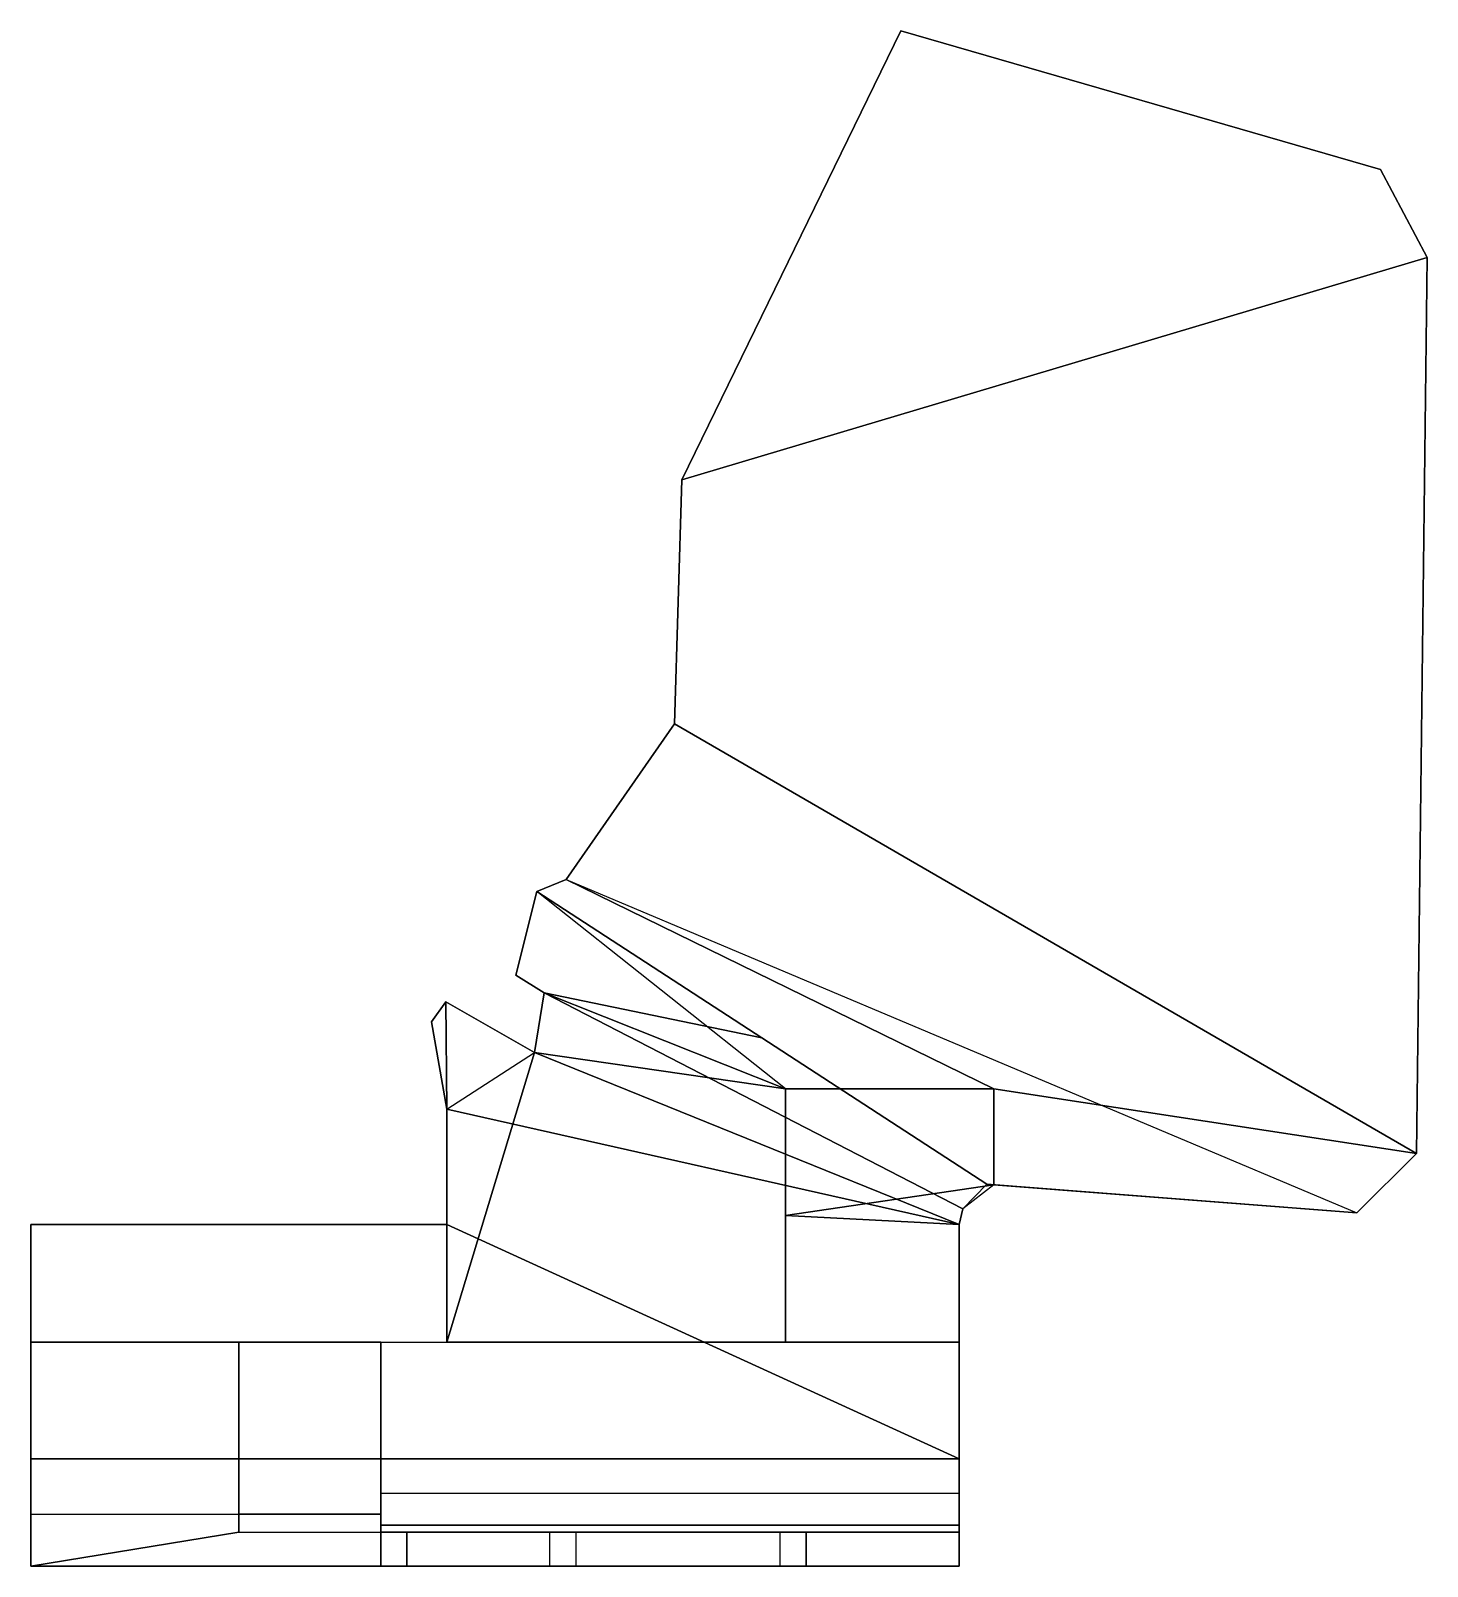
# Model space of a CAD drawing. Header units: millimetres. Extents: x 0 to 412, y 0 to 88.
# Drawn here: x 0 to 80.5, y 0 to 88.5 of the extents above.
import ezdxf

# ---------------------------------------------------------------- set-up
doc = ezdxf.new("R2010")
doc.units = ezdxf.units.MM
doc.layers.add('ACESSORIOS', color=2, linetype='CONTINUOUS')

msp = doc.modelspace()

# ---------------------------------------------------------------- linework, layer by layer
at = {"layer": 'ACESSORIOS'}
for p, q in [((21.679, 0, -13.3), (21.679, 1.964, -13.3)), ((44.679, 0, -13.3), (44.679, 1.964, -13.3))]:
    msp.add_line(p, q, dxfattribs=at)
for points in [[(37.514, 62.621, -13.3), (50.135, 88.497, -13.3), (50.135, 88.497, -0.2), (37.514, 62.621, -0.2)], [(50.135, 88.497, -13.3), (37.514, 62.621, -13.3), (37.514, 62.621, -0.2), (50.135, 88.497, -0.2)], [(80.475, 75.42, -0.2), (37.514, 62.621, -0.2), (50.135, 88.497, -0.2), (77.773, 80.504, -0.2)], [(77.773, 80.504, -0.2), (50.135, 88.497, -0.2), (50.135, 88.497, -13.3), (77.773, 80.504, -13.3)], [(37.514, 62.621, -13.3), (80.475, 75.42, -13.3), (77.773, 80.504, -13.3), (50.135, 88.497, -13.3)], [(77.773, 80.504, -0.2), (80.475, 75.42, -0.2), (80.475, 75.42, -13.3), (77.773, 80.504, -13.3)], [(80.475, 75.42, -0.2), (79.861, 23.798, -0.2), (37.099, 48.546, -0.2), (37.514, 62.621, -0.2)], [(37.514, 62.621, -13.3), (37.099, 48.546, -13.3), (79.861, 23.798, -13.3), (80.475, 75.42, -13.3)], [(80.475, 75.42, -13.3), (79.861, 23.798, -13.3), (79.861, 23.798, -0.2), (80.475, 75.42, -0.2)], [(37.099, 48.546, -13.3), (37.099, 48.546, -0.2), (37.514, 62.621, -0.2), (37.514, 62.621, -13.3)], [(37.099, 48.546, -13.3), (37.099, 48.546, -0.2), (37.514, 62.621, -0.2), (37.514, 62.621, -13.3)], [(37.099, 48.546, -0.2), (30.86, 39.573, -0.2), (30.86, 39.573, -13.3), (37.099, 48.546, -13.3)], [(30.86, 39.573, -0.2), (76.423, 20.37, -0.2), (79.861, 23.798, -0.2), (37.099, 48.546, -0.2)], [(55.5, 27.517, -13.3), (30.86, 39.573, -13.3), (37.099, 48.546, -13.3), (79.861, 23.798, -13.3)], [(30.86, 39.573, -13.3), (29.16, 38.884, -13.3), (29.16, 38.884, -0.2), (30.86, 39.573, -0.2)], [(76.423, 20.37, -0.2), (55.104, 22.018, -0.2), (29.16, 38.884, -0.2), (30.86, 39.573, -0.2)], [(30.86, 39.573, -13.3), (55.5, 27.517, -13.3), (43.5, 27.517, -13.3), (29.16, 38.884, -13.3)], [(29.16, 38.884, -13.3), (27.951, 34.066, -13.3), (27.951, 34.066, -0.2), (29.16, 38.884, -0.2)], [(27.951, 34.066, -0.2), (29.16, 38.884, -0.2), (42.132, 30.451, -0.2), (29.578, 33.047, -0.2)], [(29.16, 38.884, -13.3), (27.951, 34.066, -13.3), (29.578, 33.047, -13.3), (43.5, 27.517, -13.3)], [(29.578, 33.047, -0.2), (27.951, 34.066, -0.2), (27.951, 34.066, -13.3), (29.578, 33.047, -13.3)], [(29.578, 33.047, -13.3), (29.578, 33.047, -0.2), (27.951, 34.066, -0.2), (27.951, 34.066, -13.3)], [(29.578, 33.047, -13.3), (29.029, 29.614, -13.3), (29.029, 29.614, -0.2), (29.578, 33.047, -0.2)], [(29.578, 33.047, -13.3), (29.029, 29.614, -13.3), (29.029, 29.614, -0.2), (29.578, 33.047, -0.2)], [(53.713, 20.607, -0.2), (53.5, 19.691, -0.2), (29.029, 29.614, -0.2), (29.578, 33.047, -0.2)], [(29.578, 33.047, -13.3), (29.029, 29.614, -13.3), (43.5, 27.517, -13.3)], [(42.132, 30.451, -0.2), (55.104, 22.018, -0.2), (53.713, 20.607, -0.2), (29.578, 33.047, -0.2)], [(23.923, 32.539, -13.3), (23.089, 31.376, -13.3), (23.089, 31.376, -0.2), (23.923, 32.539, -0.2)], [(29.029, 29.614, -0.2), (23.923, 32.539, -0.2), (23.089, 31.376, -0.2), (23.975, 26.35, -0.2)], [(23.923, 32.539, -13.3), (23.089, 31.376, -13.3), (23.975, 26.35, -13.3)], [(23.923, 32.539, -13.3), (29.029, 29.614, -13.3), (29.029, 29.614, -0.2), (23.923, 32.539, -0.2)], [(29.029, 29.614, -0.2), (23.923, 32.539, -0.2), (23.923, 32.539, -13.3), (29.029, 29.614, -13.3)], [(23.975, 26.35, -13.3), (23.975, 12.923, -13.3), (29.029, 29.614, -13.3), (23.923, 32.539, -13.3)], [(23.089, 31.376, -13.3), (23.089, 31.376, -0.2), (23.975, 26.35, -0.2), (23.975, 26.35, -13.3)], [(23.089, 31.376, -0.2), (23.975, 26.35, -0.2), (23.975, 26.35, -13.3), (23.089, 31.376, -13.3)], [(53.5, 19.691, -0.2), (23.975, 26.35, -0.2), (29.029, 29.614, -0.2)], [(43.5, 27.517, -13.3), (29.029, 29.614, -13.3), (23.975, 12.923, -13.3), (43.5, 12.923, -13.3)], [(43.5, 12.923, -7.965), (43.5, 27.517, -13.3), (43.5, 12.923, -13.3)], [(43.5, 27.517, -13.3), (55.5, 27.517, -13.3), (55.5, 21.987, -11.278), (43.5, 20.22, -10.633)], [(55.5, 21.987, -11.278), (55.5, 27.517, -13.3), (55.5, 21.987, -13.3)], [(55.5, 27.517, -13.3), (79.861, 23.798, -13.3), (76.423, 20.37, -13.3), (55.5, 21.987, -13.3)], [(23.975, 12.923, -13.3), (23.975, 26.35, -13.3), (23.975, 19.691, -3.093), (23.975, 12.923, -7)], [(23.975, 19.691, -3.093), (23.975, 19.691, -0.2), (23.975, 26.35, -0.2), (23.975, 26.35, -13.3)], [(23.975, 19.691, -0.2), (23.975, 26.35, -0.2), (53.5, 19.691, -0.2), (53.5, 6.2)], [(76.423, 20.37, -0.2), (79.861, 23.798, -0.2), (79.861, 23.798, -13.3), (76.423, 20.37, -13.3)], [(55.5, 21.987, -11.278), (53.713, 20.607, -10.774), (53.5, 19.691, -10.439), (43.5, 20.22, -10.633)], [(53.713, 20.607, -10.774), (53.713, 20.607, -0.2), (55.104, 22.018, -0.2), (55.5, 21.987, -11.278)], [(76.423, 20.37, -13.3), (76.423, 20.37, -0.2), (55.104, 22.018, -0.2), (55.5, 21.987, -13.3)], [(55.5, 21.987, -11.278), (55.5, 21.987, -13.3), (55.104, 22.018, -0.2)], [(53.5, 19.691, -0.2), (53.713, 20.607, -0.2), (53.713, 20.607, -10.774), (53.5, 19.691, -10.439)], [(0, 19.691, -3.093), (23.975, 19.691, -3.093), (23.975, 19.691, -0.2), (0, 19.691, -0.2)], [(23.975, 19.691, -0.2), (0, 19.691, -0.2), (0, 19.691, -3.093), (23.975, 19.691, -3.093)], [(53.5, 6.2), (0, 6.2), (0, 19.691, -0.2), (23.975, 19.691, -0.2)], [(0, 12.923, -7), (23.975, 12.923, -7), (23.975, 19.691, -3.093), (0, 19.691, -3.093)], [(0, 6.2), (0, 19.691, -0.2), (0, 19.691, -3.093), (0, 12.923, -7)], [(53.5, 19.691, -10.439), (53.5, 12.923, -7.965), (43.5, 12.923, -7.965), (43.5, 20.22, -10.633)], [(53.5, 12.923, -7.965), (53.5, 19.691, -0.2), (53.5, 19.691, -10.439)], [(53.5, 12.923, -7), (53.5, 12.945, -0.1), (53.5, 19.691, -0.2), (53.5, 12.923, -7.965)], [(0, 3, -11.8), (12, 3, -11.8), (12, 12.923, -7), (0, 12.923, -7)], [(0, 12.923, -7), (0, 6.2), (0, 7.962, -9.4)], [(12, 3, -11.8), (20.179, 3, -11.8), (20.179, 12.923, -7), (12, 12.923, -7)], [(12, 4.2, -7), (12, 12.923, -7), (12, 3, -11.8)], [(20.179, 12.923, -7), (20.179, 4.2, -7), (20.179, 3, -11.8)], [(20.179, 12.923, -7), (53.5, 12.923, -7), (53.5, 4.2, -7), (20.179, 4.2, -7)], [(43.5, 12.923, -13.3), (23.975, 12.923, -13.3), (23.975, 12.923, -7), (43.5, 12.923, -7.965)], [(23.975, 12.923, -7), (43.5, 12.923, -7.965), (53.5, 12.923, -7.965), (53.5, 12.923, -7)], [(53.5, 12.923, -7), (53.5, 12.945, -0.1), (53.5, 6.2)], [(53.5, 12.923, -7), (53.5, 4.2, -7), (53.5, 6.2)], [(0, 6.2), (0, 7.962, -9.4), (0, 3, -11.8), (0, 0, -11.8)], [(53.5, 6.2), (53.5, 0), (0, 0), (0, 6.2)], [(0, 0, -11.8), (0, 0), (0, 6.2)], [(53.5, 4.2, -7), (53.5, 6.2), (53.5, 0), (53.5, 0, -6.65)], [(12, 3, -11.8), (12, 1.964, -11.8), (12, 2.376, -10.159), (12, 4.2, -7)], [(53.5, 2.376, -10.159), (53.5, 4.2, -7), (20.179, 4.2, -7), (20.179, 2.376, -10.159)], [(20.179, 3, -11.8), (20.179, 1.964, -11.8), (20.179, 2.376, -10.159), (20.179, 4.2, -7)], [(53.5, 0, -6.65), (53.5, 4.2, -7), (53.5, 2.376, -10.159), (53.5, 1.964, -11.8)], [(12, 3, -11.8), (12, 1.964, -11.8), (0, 0, -11.8), (0, 3, -11.8)], [(20.179, 1.964, -11.8), (20.179, 3, -11.8), (12, 3, -11.8), (12, 1.964, -11.8)], [(12, 1.964, -11.8), (20.179, 1.964, -11.8), (20.179, 0, -11.8), (0, 0, -11.8)], [(20.179, 2.376, -10.159), (20.179, 1.964, -11.8), (53.5, 1.964, -11.8), (53.5, 2.376, -10.159)], [(20.179, 1.964, -11.8), (31.421, 1.964, -11.8), (29.921, 1.964, -13.3), (21.679, 1.964, -13.3)], [(21.679, 0, -13.3), (20.179, 0, -11.8), (20.179, 1.964, -11.8), (21.679, 1.964, -13.3)], [(21.679, 1.964, -13.3), (21.679, 0, -13.3), (29.921, 0, -13.3), (29.921, 1.964, -13.3)], [(29.921, 1.964, -13.3), (31.421, 1.964, -11.8), (31.421, 0, -11.8), (29.921, 0, -13.3)], [(43.179, 1.964, -11.8), (31.421, 1.964, -11.8), (31.421, 0, -11.8), (43.179, 0, -11.8)], [(43.179, 1.964, -11.8), (53.5, 1.964, -11.8), (53.5, 1.964, -13.3), (44.679, 1.964, -13.3)], [(44.679, 0, -13.3), (43.179, 0, -11.8), (43.179, 1.964, -11.8), (44.679, 1.964, -13.3)], [(44.679, 1.964, -13.3), (44.679, 0, -13.3), (53.5, 0, -13.3), (53.5, 1.964, -13.3)], [(53.5, 1.964, -13.3), (53.5, 0, -13.3), (53.5, 0, -6.65), (53.5, 1.964, -11.8)], [(20.179, 0, -11.8), (0, 0, -11.8), (0, 0), (26.75, 0)], [(26.75, 0), (20.179, 0, -11.8), (31.421, 0, -11.8)], [(31.421, 0, -11.8), (29.921, 0, -13.3), (21.679, 0, -13.3), (20.179, 0, -11.8)], [(53.5, 0), (26.75, 0), (31.421, 0, -11.8), (43.179, 0, -11.8)], [(53.5, 0, -13.3), (44.679, 0, -13.3), (43.179, 0, -11.8), (53.5, 0)]]:
    msp.add_3dface(points, dxfattribs=at)

doc.saveas('drawing.dxf')
